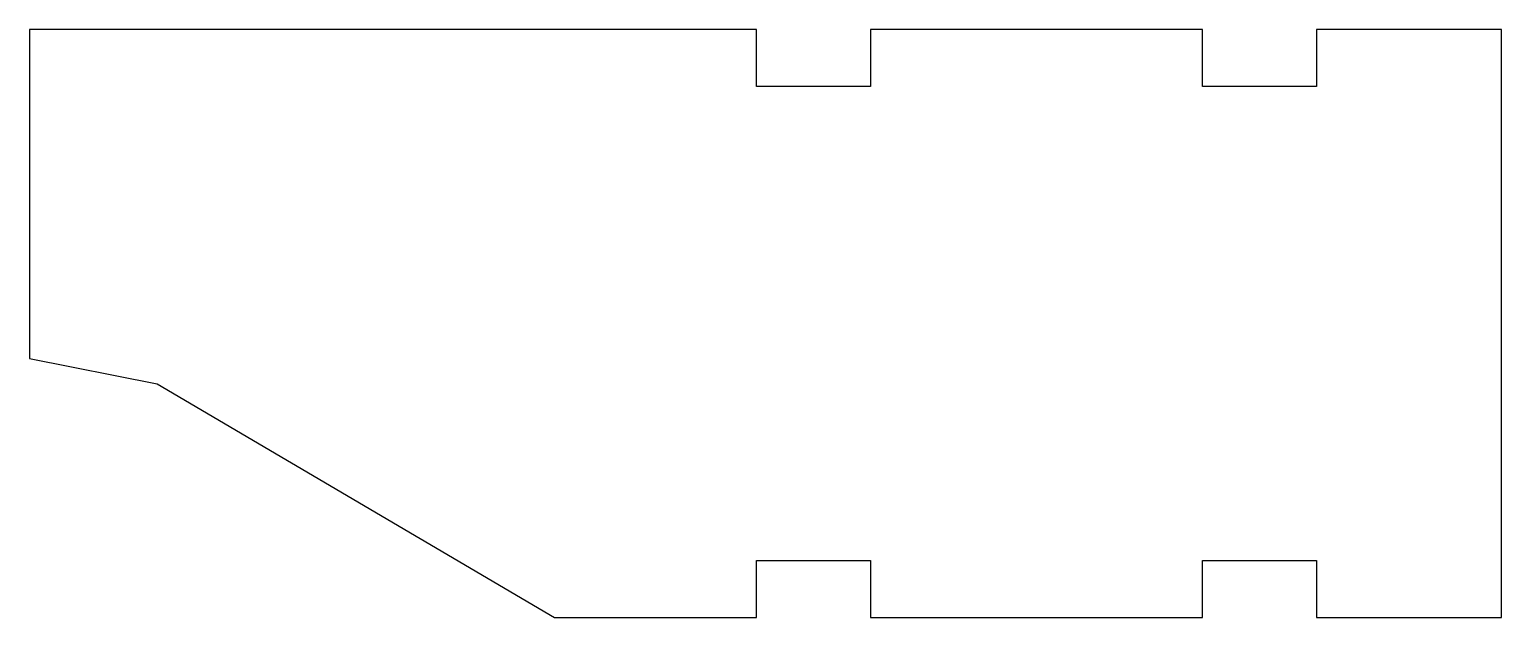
# Model space of a CAD drawing. Header units: millimetres. Extents: x 2224.5 to 2303.3, y 1093.5 to 1125.
import ezdxf

# ---------------------------------------------------------------- set-up
doc = ezdxf.new("R2010")
doc.units = ezdxf.units.MM

msp = doc.modelspace()

# ---------------------------------------------------------------- linework, layer by layer
at = {"color": 254, "true_color": 0xcad1ee, "extrusion": (0.000672149, -6.90827e-07, -1)}
for p, q in [((2224.542, 1125.04, -92.015), (2224.542, 1107.413, -92.015)), ((2263.458, 1125.04, -91.989), (2224.542, 1125.04, -92.015)), ((2263.458, 1121.992, -91.989), (2263.458, 1125.04, -91.989)), ((2269.554, 1125.04, -91.985), (2269.554, 1121.992, -91.985)), ((2287.341, 1125.04, -91.973), (2269.554, 1125.04, -91.985)), ((2287.341, 1121.992, -91.973), (2287.341, 1125.04, -91.973)), ((2303.341, 1125.04, -91.962), (2293.437, 1125.04, -91.969)), ((2293.437, 1125.04, -91.969), (2293.437, 1121.992, -91.969)), ((2303.341, 1093.544, -91.962), (2303.341, 1125.04, -91.962)), ((2269.554, 1121.992, -91.985), (2263.458, 1121.992, -91.989)), ((2293.437, 1121.992, -91.969), (2287.341, 1121.992, -91.973)), ((2224.542, 1107.413, -92.015), (2231.387, 1106.056, -92.01)), ((2231.387, 1106.056, -92.01), (2252.644, 1093.544, -91.996)), ((2263.458, 1096.592, -91.989), (2269.554, 1096.592, -91.985)), ((2263.458, 1093.544, -91.989), (2263.458, 1096.592, -91.989)), ((2269.554, 1096.592, -91.985), (2269.554, 1093.544, -91.985)), ((2287.341, 1096.592, -91.973), (2293.437, 1096.592, -91.969)), ((2287.341, 1093.544, -91.973), (2287.341, 1096.592, -91.973)), ((2293.437, 1096.592, -91.969), (2293.437, 1093.544, -91.969)), ((2252.644, 1093.544, -91.996), (2263.458, 1093.544, -91.989)), ((2269.554, 1093.544, -91.985), (2287.341, 1093.544, -91.973)), ((2293.437, 1093.544, -91.969), (2303.341, 1093.544, -91.962))]:
    msp.add_line(p, q, dxfattribs=at)

doc.saveas('drawing.dxf')
